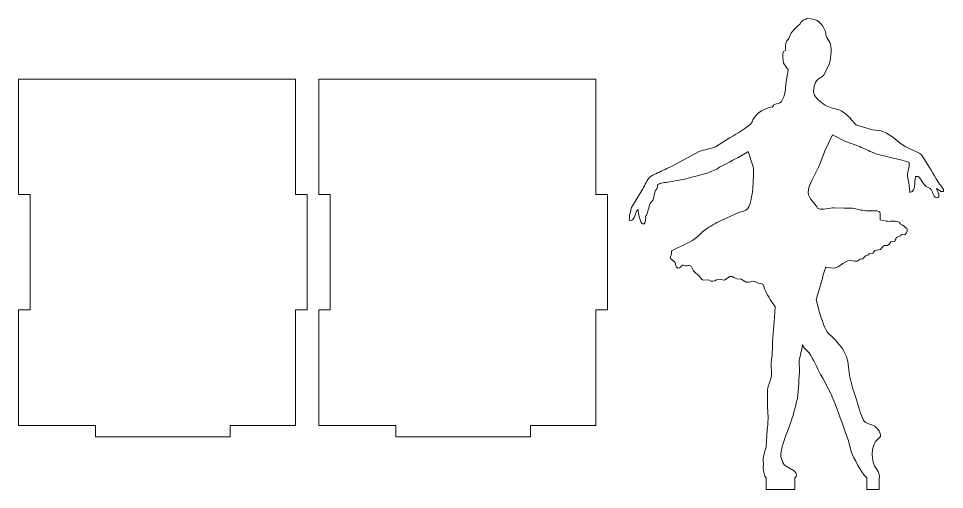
# Model space of a CAD drawing. Header units: millimetres. Extents: x -277 to 277, y -146 to 147.
# Drawn here: x 36.5 to 277.1, y -145.6 to -23.2 of the extents above; entities that cross this region are included whole.
import ezdxf

# ---------------------------------------------------------------- set-up
doc = ezdxf.new("R2010")
doc.units = ezdxf.units.MM
doc.header["$MEASUREMENT"] = 0
doc.layers.add('Camada 1', color=7, linetype='Continuous')

msp = doc.modelspace()

# ---------------------------------------------------------------- linework, layer by layer
at = {"layer": 'Camada 1', "color": 250, "lineweight": 20}
for points, knots in [([(244.9066, -115.6775), (246.357, -118.1634), (247.6785, -120.7905), (248.8008, -123.5461), (248.8008, -123.5461), (249.6169, -125.968), (251.333, -130.5604), (252.1493, -132.9823), (252.1493, -132.9823), (252.1493, -132.9823), (252.8718, -135.7923), (252.8718, -135.7923), (252.8718, -135.7923), (253.5986, -137.6551), (255.202, -140.6985), (256.8911, -142.5876), (256.8911, -142.5876), (256.8911, -142.5876), (256.8911, -145.5876), (256.8911, -145.5876), (256.8911, -145.5876), (256.8911, -145.5876), (260.1587, -145.5876), (260.1587, -145.5876), (260.1587, -145.5876), (260.1587, -145.5876), (260.1587, -142.5876), (260.1587, -142.5876), (260.1587, -142.5876), (260.2088, -142.239), (260.1785, -141.8512), (260.0581, -141.4529), (260.0581, -141.4529), (259.803, -140.6087), (259.2467, -140.0897), (258.8937, -139.4056), (258.8937, -139.4056), (258.4229, -138.4925), (258.1676, -136.237), (258.4523, -134.869), (258.4523, -134.869), (258.6132, -134.0951), (258.9582, -133.4295), (259.3756, -132.9019), (259.3756, -132.9019), (259.3756, -132.9019), (260.4596, -131.7777), (260.4596, -131.7777), (260.4596, -131.7777), (260.5588, -131.5251), (260.4283, -131.2215), (260.3391, -131.015), (260.3391, -131.015), (259.996, -130.2196), (259.6821, -129.5975), (258.9741, -129.1683), (258.9741, -129.1683), (258.0838, -128.6285), (256.6286, -128.5191), (256.0837, -127.6428), (256.0837, -127.6428), (255.4868, -126.683), (254.5016, -123.199), (254.1402, -122.0206), (254.1402, -122.0206), (253.607, -120.2826), (253.0128, -118.5607), (252.5745, -116.6811), (252.5745, -116.6811), (252.1262, -114.7584), (252.2117, -112.7116), (251.611, -111.0608), (251.611, -111.0608), (250.8934, -109.0886), (249.5888, -107.6294), (248.2387, -106.2832), (248.2387, -106.2832), (248.2387, -106.2832), (246.7131, -104.7979), (246.7131, -104.7979), (246.7131, -104.7979), (245.6768, -103.3265), (244.9342, -100.5073), (244.3445, -98.5752), (244.3445, -98.5752), (244.3445, -98.5752), (243.7424, -96.2065), (243.7424, -96.2065), (243.7424, -96.2065), (243.7424, -96.2065), (245.1475, -91.6299), (245.1475, -91.6299), (245.1475, -91.6299), (245.4425, -90.7488), (245.839, -88.3442), (246.3116, -87.7758), (246.3116, -87.7758), (249.7373, -88.7201), (249.73, -87.0163), (252.0124, -86.1298), (252.0124, -86.1298), (252.8559, -85.8022), (253.5244, -86.4478), (254.381, -86.2503), (254.381, -86.2503), (254.381, -86.2503), (255.1439, -85.7284), (255.1439, -85.7284), (255.1439, -85.7284), (255.1439, -85.7284), (255.8264, -85.608), (255.8264, -85.608), (255.8264, -85.608), (256.1694, -85.4479), (256.3043, -85.0676), (256.5891, -84.8853), (256.5891, -84.8853), (256.5891, -84.8853), (257.392, -84.6445), (257.392, -84.6445), (257.392, -84.6445), (257.392, -84.6445), (257.5527, -84.3634), (257.5527, -84.3634), (257.5527, -84.3634), (257.5527, -84.3634), (258.5162, -84.1626), (258.5162, -84.1626), (258.5162, -84.1626), (258.5162, -84.1626), (259.0379, -83.5203), (259.0379, -83.5203), (259.0379, -83.5203), (259.0379, -83.5203), (260.4431, -83.2393), (260.4431, -83.2393), (260.4431, -83.2393), (260.4431, -83.2393), (261.206, -82.2759), (261.206, -82.2759), (261.206, -82.2759), (261.4754, -82.0681), (261.8909, -82.2759), (262.2899, -82.1554), (262.2899, -82.1554), (262.7353, -82.0209), (262.8249, -81.4571), (263.1731, -81.2321), (263.1731, -81.2321), (263.1731, -81.2321), (264.1768, -81.1115), (264.1768, -81.1115), (264.1768, -81.1115), (264.3731, -80.7717), (264.4375, -80.1817), (264.7789, -79.9875), (264.7789, -79.9875), (265.3837, -79.6433), (265.4696, -79.9476), (265.9031, -79.3452), (265.9031, -79.3452), (265.9031, -79.3452), (266.7862, -79.4254), (266.7862, -79.4254), (266.7862, -79.4254), (268.297, -77.9633), (266.9246, -77.4217), (265.7022, -76.6154), (265.7022, -76.6154), (265.4684, -76.461), (265.3897, -76.1249), (265.1001, -76.0131), (265.1001, -76.0131), (264.2186, -75.6723), (263.0153, -76.024), (261.9687, -75.8525), (261.9687, -75.8525), (261.9687, -75.8525), (260.3628, -75.4911), (260.3628, -75.4911), (260.3628, -75.4911), (260.2758, -74.9988), (260.5088, -73.9711), (260.2826, -73.4838), (260.2826, -73.4838), (259.9125, -72.8867), (257.1795, -73.2793), (256.2279, -73.1225), (256.2279, -73.1225), (254.9595, -72.9136), (253.9076, -72.6442), (252.735, -72.44), (252.735, -72.44), (252.735, -72.44), (250.9685, -72.4802), (250.9685, -72.4802), (250.9685, -72.4802), (250.9685, -72.4802), (248.4395, -72.3598), (248.4395, -72.3598), (248.4395, -72.3598), (247.3541, -72.3433), (245.4095, -73.0532), (244.4248, -72.6408), (244.4248, -72.6408), (243.9916, -72.4594), (243.775, -71.8705), (243.5015, -71.5167), (243.5015, -71.5167), (242.4674, -70.1792), (241.0476, -69.2309), (241.9758, -66.8196), (241.9758, -66.8196), (242.7661, -64.7669), (243.8707, -62.9857), (244.7058, -61.0786), (244.7058, -61.0786), (244.7058, -61.0786), (246.111, -57.3852), (246.111, -57.3852), (246.111, -57.3852), (246.111, -57.3852), (248.0379, -53.4107), (248.0379, -53.4107), (248.0379, -53.4107), (248.0379, -53.4107), (251.3701, -55.1371), (251.3701, -55.1371), (251.3701, -55.1371), (251.3701, -55.1371), (254.5418, -56.3013), (254.5418, -56.3013), (254.5418, -56.3013), (255.7918, -56.8051), (257.079, -57.3912), (258.2752, -57.9071), (258.2752, -57.9071), (261.1357, -59.1407), (264.7732, -59.497), (267.7899, -60.5167), (267.7899, -60.5167), (268.1561, -61.2668), (267.6376, -62.6614), (267.5089, -63.4071), (267.5089, -63.4071), (267.3664, -64.2324), (267.6762, -65.0655), (267.7899, -65.7355), (267.7899, -65.7355), (267.7899, -65.7355), (268.111, -68.3852), (268.111, -68.3852), (268.111, -68.3852), (269.8851, -67.7866), (269.1294, -65.9555), (269.5966, -64.2904), (269.5966, -64.2904), (270.5519, -63.8615), (271.0152, -65.2021), (271.363, -65.6954), (271.363, -65.6954), (271.6287, -66.0727), (271.9731, -66.6119), (272.3666, -66.8597), (272.3666, -66.8597), (272.3666, -66.8597), (273.4103, -67.3415), (273.4103, -67.3415), (273.4103, -67.3415), (274.0725, -68.0889), (274.0268, -69.3601), (275.0162, -69.7904), (275.0162, -69.7904), (275.3585, -69.7884), (275.478, -69.7031), (275.6185, -69.5094), (275.6185, -69.5094), (275.695, -68.9203), (275.2526, -67.9105), (275.0162, -67.3815), (275.0162, -67.3815), (275.0162, -67.3815), (275.0162, -67.3415), (275.0162, -67.3415), (275.0162, -67.3415), (275.5829, -67.6233), (275.8995, -68.3277), (276.8228, -68.1444), (276.8228, -68.1444), (277.09, -67.5246), (276.1078, -66.6464), (275.8191, -66.2175), (275.8191, -66.2175), (274.609, -64.4186), (273.5498, -62.3224), (272.3666, -60.5167), (272.3666, -60.5167), (272.3666, -60.5167), (271.1622, -58.5896), (271.1622, -58.5896), (271.1622, -58.5896), (270.0626, -57.6833), (268.102, -57.2551), (266.8666, -56.4619), (266.8666, -56.4619), (265.0388, -55.2884), (263.2666, -53.4372), (261.2462, -52.6078), (261.2462, -52.6078), (260.4111, -52.2651), (259.4369, -52.344), (258.3957, -52.1261), (258.3957, -52.1261), (258.3957, -52.1261), (254.5418, -51.002), (254.5418, -51.002), (254.5418, -51.002), (253.9831, -50.7952), (253.5273, -50.1923), (253.1768, -49.7575), (253.1768, -49.7575), (252.401, -48.7956), (251.3331, -47.8307), (250.246, -47.1881), (250.246, -47.1881), (249.3119, -46.636), (248.1536, -46.6415), (247.0343, -46.1845), (247.0343, -46.1845), (245.8179, -45.6876), (244.3502, -44.5217), (243.5818, -43.5348), (243.5818, -43.5348), (242.7178, -42.4251), (243.1183, -40.4605), (243.8227, -39.3595), (243.8227, -39.3595), (244.2348, -38.7152), (245.2831, -38.5041), (245.7497, -37.8742), (245.7497, -37.8742), (245.7497, -37.8742), (247.0745, -35.2647), (247.0745, -35.2647), (247.0745, -35.2647), (247.4538, -34.3708), (247.8798, -30.9588), (247.476, -29.8449), (247.476, -29.8449), (247.2509, -29.2248), (246.8097, -28.6885), (246.5125, -28.1588), (246.5125, -28.1588), (246.26, -27.7089), (246.3229, -27.0319), (246.1512, -26.5931), (246.1512, -26.5931), (245.3674, -24.5912), (244.2867, -23.1939), (241.4541, -23.2208), (241.4541, -23.2208), (240.9994, -23.4362), (240.5821, -23.5108), (240.2094, -23.7828), (240.2094, -23.7828), (239.9549, -23.9687), (239.5961, -24.3004), (239.5672, -24.5858), (239.5672, -24.5858), (239.5672, -24.5858), (238.8445, -25.2281), (238.8445, -25.2281), (238.8445, -25.2281), (238.2141, -25.8584), (237.5591, -26.544), (237.0781, -27.3157), (237.0781, -27.3157), (237.0781, -27.3157), (236.6364, -28.3996), (236.6364, -28.3996), (236.6364, -28.3996), (236.41, -28.7384), (236.1036, -28.8289), (235.9539, -29.323), (235.9539, -29.323), (235.7788, -29.9018), (235.8222, -30.6888), (235.8335, -31.4106), (235.8335, -31.4106), (235.8335, -31.4106), (235.2714, -31.7318), (235.2714, -31.7318), (235.2714, -31.7318), (234.9865, -32.1138), (235.0927, -34.3155), (235.2714, -34.823), (235.2714, -34.823), (235.2714, -34.823), (236.476, -36.5493), (236.476, -36.5493), (236.476, -36.5493), (236.476, -36.5493), (236.1147, -38.7172), (236.1147, -38.7172), (236.1147, -38.7172), (235.6983, -40.9734), (235.8337, -43.3649), (234.6693, -44.8195), (234.6693, -44.8195), (234.2697, -45.3186), (233.5812, -45.2199), (232.943, -45.502), (232.943, -45.502), (232.639, -45.6363), (232.6257, -46.046), (232.381, -46.1845), (232.381, -46.1845), (232.381, -46.1845), (231.5379, -46.345), (231.5379, -46.345), (231.5379, -46.345), (230.6501, -46.6477), (229.7082, -47.0934), (228.9685, -47.5896), (228.9685, -47.5896), (228.3024, -48.0364), (227.696, -48.7806), (227.3225, -49.5166), (227.3225, -49.5166), (227.0952, -49.9648), (227.0017, -50.4185), (226.6401, -50.7209), (226.6401, -50.7209), (224.7873, -52.2707), (222.6235, -53.3962), (220.4978, -54.6954), (220.4978, -54.6954), (220.4978, -54.6954), (217.6072, -56.5021), (217.6072, -56.5021), (217.6072, -56.5021), (216.3267, -57.0741), (214.651, -57.2411), (213.3919, -57.7867), (213.3919, -57.7867), (213.3919, -57.7867), (206.005, -61.721), (206.005, -61.721), (206.005, -61.721), (204.6403, -62.3224), (203.3473, -62.9185), (202.0706, -63.5678), (202.0706, -63.5678), (201.5796, -63.8174), (200.9609, -63.9998), (200.5852, -64.3706), (200.5852, -64.3706), (199.7634, -65.1821), (199.3158, -66.4539), (198.6983, -67.4619), (198.6983, -67.4619), (198.6983, -67.4619), (195.7677, -72.3196), (195.7677, -72.3196), (195.7677, -72.3196), (195.596, -72.7688), (195.0759, -75.1635), (195.2458, -75.5715), (195.2458, -75.5715), (195.2458, -75.5715), (195.326, -75.6919), (195.326, -75.6919), (195.326, -75.6919), (196.8638, -75.6756), (196.5534, -73.476), (197.494, -72.8014), (197.494, -72.8014), (197.489, -73.918), (198.0154, -76.2642), (198.7385, -76.5752), (198.7385, -76.5752), (198.8829, -76.6287), (198.956, -76.5781), (199.0998, -76.535), (199.0998, -76.535), (199.4099, -76.0844), (199.5654, -75.226), (199.421, -74.648), (199.421, -74.648), (200.0483, -73.8308), (200.1071, -72.7963), (200.4647, -71.6371), (200.4647, -71.6371), (200.6487, -71.041), (201.1652, -70.8437), (201.3881, -70.3525), (201.3881, -70.3525), (201.3881, -70.3525), (201.8297, -68.3452), (201.8297, -68.3452), (201.8297, -68.3452), (202.0088, -67.7037), (202.7812, -67.234), (202.5524, -66.4181), (202.5524, -66.4181), (203.2306, -65.8162), (204.573, -65.8571), (205.6436, -65.6554), (205.6436, -65.6554), (207.6329, -65.2803), (209.4289, -65.0671), (211.1838, -64.5313), (211.1838, -64.5313), (213.3928, -63.8567), (216.1222, -63.3473), (218.0087, -62.243), (218.0087, -62.243), (219.7581, -61.2186), (221.6809, -60.3249), (223.4685, -59.2721), (223.4685, -59.2721), (223.4685, -59.2721), (225.9978, -57.8269), (225.9978, -57.8269), (225.9978, -57.8269), (225.9978, -57.8269), (226.0781, -57.7465), (226.0781, -57.7465), (226.0781, -57.7465), (226.0781, -57.7465), (227.3628, -61.721), (227.3628, -61.721), (227.3628, -61.721), (227.5751, -62.739), (227.5228, -64.3044), (227.3628, -65.3342), (227.3628, -65.3342), (227.3628, -65.3342), (227.3225, -67.4217), (227.3225, -67.4217), (227.3225, -67.4217), (227.0226, -69.247), (226.8443, -71.4119), (225.9174, -72.6408), (225.9174, -72.6408), (225.4987, -73.196), (224.3114, -73.3642), (223.6291, -73.6444), (223.6291, -73.6444), (223.6291, -73.6444), (219.0524, -75.6919), (219.0524, -75.6919), (219.0524, -75.6919), (217.6148, -76.4252), (216.1253, -77.16), (214.8773, -78.1006), (214.8773, -78.1006), (213.9622, -78.7903), (213.2598, -79.7185), (212.3079, -80.389), (212.3079, -80.389), (210.4444, -81.7015), (208.2587, -82.528), (206.1254, -83.6007), (206.1254, -83.6007), (206.1254, -83.6007), (206.1655, -84.4436), (206.1655, -84.4436), (206.1655, -84.4436), (206.0734, -84.7951), (205.7064, -85.2426), (206.005, -85.6882), (206.005, -85.6882), (206.005, -85.6882), (207.0488, -86.4911), (207.0488, -86.4911), (207.0488, -86.4911), (207.3629, -87.0795), (207.1659, -87.8715), (207.8517, -88.0569), (207.8517, -88.0569), (208.3444, -88.19), (208.7653, -87.4438), (209.0962, -87.2942), (209.0962, -87.2942), (209.3616, -87.1427), (209.6238, -87.5487), (210.14, -87.4546), (210.14, -87.4546), (210.5821, -87.3742), (210.9107, -87.3051), (211.2641, -87.5751), (211.2641, -87.5751), (211.2641, -87.5751), (211.9064, -88.7794), (211.9064, -88.7794), (211.9064, -88.7794), (211.9064, -88.7794), (213.5123, -90.3052), (213.5123, -90.3052), (213.5123, -90.3052), (213.7712, -90.5966), (213.9178, -91.0405), (214.3553, -91.148), (214.3553, -91.148), (214.3553, -91.148), (215.8006, -91.0679), (215.8006, -91.0679), (215.8006, -91.0679), (215.8006, -91.0679), (216.3626, -91.4692), (216.3626, -91.4692), (216.3626, -91.4692), (217.1922, -91.6788), (217.6928, -91.0574), (218.3299, -90.9474), (218.3299, -90.9474), (218.3299, -90.9474), (219.9356, -91.148), (219.9356, -91.148), (219.9356, -91.148), (219.9356, -91.148), (221.3006, -90.2247), (221.3006, -90.2247), (221.3006, -90.2247), (221.3006, -90.2247), (221.3809, -90.2247), (221.3809, -90.2247), (221.3809, -90.2247), (222.1507, -90.1401), (222.5578, -90.7152), (223.1073, -90.8671), (223.1073, -90.8671), (223.1073, -90.8671), (224.2312, -90.9073), (224.2312, -90.9073), (224.2312, -90.9073), (224.2312, -90.9073), (225.5962, -91.6701), (225.5962, -91.6701), (225.5962, -91.6701), (226.3117, -91.8501), (227.1891, -91.3085), (227.8043, -91.5094), (227.8043, -91.5094), (227.8043, -91.5094), (228.4868, -91.9109), (228.4868, -91.9109), (228.4868, -91.9109), (228.4868, -91.9109), (229.932, -92.1919), (229.932, -92.1919), (229.932, -92.1919), (230.368, -93.8679), (231.3081, -95.3669), (232.1402, -96.7284), (232.1402, -96.7284), (232.1402, -96.7284), (233.0635, -98.1334), (233.0635, -98.1334), (233.0635, -98.1334), (233.0635, -98.1334), (232.9028, -100.9036), (232.9028, -100.9036), (232.9028, -100.9036), (232.9028, -100.9036), (232.381, -107.1663), (232.381, -107.1663), (232.381, -107.1663), (232.4596, -108.7909), (232.3435, -110.991), (232.1001, -112.5459), (232.1001, -112.5459), (231.8981, -113.8347), (232.3361, -115.1639), (232.0599, -116.4002), (232.0599, -116.4002), (231.7942, -117.5884), (231.3065, -118.4098), (231.0964, -119.7323), (231.0964, -119.7323), (231.0964, -119.7323), (231.0964, -123.0644), (231.0964, -123.0644), (231.0964, -123.0644), (231.0964, -123.0644), (231.0964, -124.4696), (231.0964, -124.4696), (231.0964, -124.4696), (231.3754, -126.2383), (231.2795, -128.4192), (231.016, -130.09), (231.016, -130.09), (231.016, -130.09), (230.735, -134.466), (230.735, -134.466), (230.735, -134.466), (230.4159, -136.2573), (229.802, -136.8843), (230.0927, -138.9221), (230.0927, -138.9221), (230.0927, -138.9221), (229.9722, -140.0864), (229.9722, -140.0864), (229.9722, -140.0864), (230.1009, -140.8991), (230.2387, -142.0784), (230.7699, -142.5876), (230.7699, -142.5876), (230.7699, -142.5876), (230.7699, -145.5876), (230.7699, -145.5876), (230.7699, -145.5876), (230.7699, -145.5876), (238.1875, -145.5876), (238.1875, -145.5876), (238.1875, -145.5876), (238.1875, -145.5876), (238.1875, -142.5876), (238.1875, -142.5876), (238.1875, -142.5876), (238.3552, -142.4874), (238.4728, -142.3761), (238.5233, -142.2543), (238.5233, -142.2543), (238.959, -141.2044), (237.8613, -140.6319), (237.2787, -140.2869), (237.2787, -140.2869), (237.2787, -140.2869), (235.7533, -139.4842), (235.7533, -139.4842), (235.7533, -139.4842), (235.3113, -139.1634), (234.3677, -137.18), (234.5489, -136.2323), (234.5489, -136.2323), (235.022, -133.7557), (235.7872, -131.8186), (236.5962, -129.7287), (236.5962, -129.7287), (237.4476, -127.5299), (238.0872, -125.2057), (238.6839, -122.8234), (238.6839, -122.8234), (239.253, -120.5512), (239.2005, -117.667), (239.4066, -115.1556), (239.4066, -115.1556), (239.4066, -115.1556), (239.3664, -112.0644), (239.3664, -112.0644), (239.3664, -112.0644), (239.5977, -110.623), (240.011, -109.3288), (240.2094, -108.0096), (240.2094, -108.0096), (240.2094, -108.0096), (240.2496, -108.0096), (240.2496, -108.0096), (240.2496, -108.0096), (240.3602, -108.9378), (241.4671, -109.4295), (241.9356, -110.0971), (241.9356, -110.0971), (243.1105, -111.7702), (243.881, -113.9198), (244.9066, -115.6775)], [0, 0, 0, 0, 0.00518135, 0.00518135, 0.00518135, 0.00518135, 0.01036269, 0.01036269, 0.01036269, 0.01036269, 0.01554404, 0.01554404, 0.01554404, 0.01554404, 0.02072539, 0.02072539, 0.02072539, 0.02072539, 0.02590674, 0.02590674, 0.02590674, 0.02590674, 0.03108808, 0.03108808, 0.03108808, 0.03108808, 0.03626943, 0.03626943, 0.03626943, 0.03626943, 0.04145078, 0.04145078, 0.04145078, 0.04145078, 0.04663212, 0.04663212, 0.04663212, 0.04663212, 0.05181347, 0.05181347, 0.05181347, 0.05181347, 0.05699482, 0.05699482, 0.05699482, 0.05699482, 0.06217617, 0.06217617, 0.06217617, 0.06217617, 0.06735751, 0.06735751, 0.06735751, 0.06735751, 0.07253886, 0.07253886, 0.07253886, 0.07253886, 0.07772021, 0.07772021, 0.07772021, 0.07772021, 0.08290155, 0.08290155, 0.08290155, 0.08290155, 0.0880829, 0.0880829, 0.0880829, 0.0880829, 0.09326425, 0.09326425, 0.09326425, 0.09326425, 0.0984456, 0.0984456, 0.0984456, 0.0984456, 0.10362694, 0.10362694, 0.10362694, 0.10362694, 0.10880829, 0.10880829, 0.10880829, 0.10880829, 0.11398964, 0.11398964, 0.11398964, 0.11398964, 0.11917098, 0.11917098, 0.11917098, 0.11917098, 0.12435233, 0.12435233, 0.12435233, 0.12435233, 0.12953368, 0.12953368, 0.12953368, 0.12953368, 0.13471503, 0.13471503, 0.13471503, 0.13471503, 0.13989637, 0.13989637, 0.13989637, 0.13989637, 0.14507772, 0.14507772, 0.14507772, 0.14507772, 0.15025907, 0.15025907, 0.15025907, 0.15025907, 0.15544041, 0.15544041, 0.15544041, 0.15544041, 0.16062176, 0.16062176, 0.16062176, 0.16062176, 0.16580311, 0.16580311, 0.16580311, 0.16580311, 0.17098446, 0.17098446, 0.17098446, 0.17098446, 0.1761658, 0.1761658, 0.1761658, 0.1761658, 0.18134715, 0.18134715, 0.18134715, 0.18134715, 0.1865285, 0.1865285, 0.1865285, 0.1865285, 0.19170984, 0.19170984, 0.19170984, 0.19170984, 0.19689119, 0.19689119, 0.19689119, 0.19689119, 0.20207254, 0.20207254, 0.20207254, 0.20207254, 0.20725389, 0.20725389, 0.20725389, 0.20725389, 0.21243523, 0.21243523, 0.21243523, 0.21243523, 0.21761658, 0.21761658, 0.21761658, 0.21761658, 0.22279793, 0.22279793, 0.22279793, 0.22279793, 0.22797927, 0.22797927, 0.22797927, 0.22797927, 0.23316062, 0.23316062, 0.23316062, 0.23316062, 0.23834197, 0.23834197, 0.23834197, 0.23834197, 0.24352332, 0.24352332, 0.24352332, 0.24352332, 0.24870466, 0.24870466, 0.24870466, 0.24870466, 0.25388601, 0.25388601, 0.25388601, 0.25388601, 0.25906736, 0.25906736, 0.25906736, 0.25906736, 0.2642487, 0.2642487, 0.2642487, 0.2642487, 0.26943005, 0.26943005, 0.26943005, 0.26943005, 0.2746114, 0.2746114, 0.2746114, 0.2746114, 0.27979275, 0.27979275, 0.27979275, 0.27979275, 0.28497409, 0.28497409, 0.28497409, 0.28497409, 0.29015544, 0.29015544, 0.29015544, 0.29015544, 0.29533679, 0.29533679, 0.29533679, 0.29533679, 0.30051813, 0.30051813, 0.30051813, 0.30051813, 0.30569948, 0.30569948, 0.30569948, 0.30569948, 0.31088083, 0.31088083, 0.31088083, 0.31088083, 0.31606218, 0.31606218, 0.31606218, 0.31606218, 0.32124352, 0.32124352, 0.32124352, 0.32124352, 0.32642487, 0.32642487, 0.32642487, 0.32642487, 0.33160622, 0.33160622, 0.33160622, 0.33160622, 0.33678756, 0.33678756, 0.33678756, 0.33678756, 0.34196891, 0.34196891, 0.34196891, 0.34196891, 0.34715026, 0.34715026, 0.34715026, 0.34715026, 0.35233161, 0.35233161, 0.35233161, 0.35233161, 0.35751295, 0.35751295, 0.35751295, 0.35751295, 0.3626943, 0.3626943, 0.3626943, 0.3626943, 0.36787565, 0.36787565, 0.36787565, 0.36787565, 0.37305699, 0.37305699, 0.37305699, 0.37305699, 0.37823834, 0.37823834, 0.37823834, 0.37823834, 0.38341969, 0.38341969, 0.38341969, 0.38341969, 0.38860104, 0.38860104, 0.38860104, 0.38860104, 0.39378238, 0.39378238, 0.39378238, 0.39378238, 0.39896373, 0.39896373, 0.39896373, 0.39896373, 0.40414508, 0.40414508, 0.40414508, 0.40414508, 0.40932642, 0.40932642, 0.40932642, 0.40932642, 0.41450777, 0.41450777, 0.41450777, 0.41450777, 0.41968912, 0.41968912, 0.41968912, 0.41968912, 0.42487047, 0.42487047, 0.42487047, 0.42487047, 0.43005181, 0.43005181, 0.43005181, 0.43005181, 0.43523316, 0.43523316, 0.43523316, 0.43523316, 0.44041451, 0.44041451, 0.44041451, 0.44041451, 0.44559585, 0.44559585, 0.44559585, 0.44559585, 0.4507772, 0.4507772, 0.4507772, 0.4507772, 0.45595855, 0.45595855, 0.45595855, 0.45595855, 0.4611399, 0.4611399, 0.4611399, 0.4611399, 0.46632124, 0.46632124, 0.46632124, 0.46632124, 0.47150259, 0.47150259, 0.47150259, 0.47150259, 0.47668394, 0.47668394, 0.47668394, 0.47668394, 0.48186528, 0.48186528, 0.48186528, 0.48186528, 0.48704663, 0.48704663, 0.48704663, 0.48704663, 0.49222798, 0.49222798, 0.49222798, 0.49222798, 0.49740933, 0.49740933, 0.49740933, 0.49740933, 0.50259067, 0.50259067, 0.50259067, 0.50259067, 0.50777202, 0.50777202, 0.50777202, 0.50777202, 0.51295337, 0.51295337, 0.51295337, 0.51295337, 0.51813472, 0.51813472, 0.51813472, 0.51813472, 0.52331606, 0.52331606, 0.52331606, 0.52331606, 0.52849741, 0.52849741, 0.52849741, 0.52849741, 0.53367876, 0.53367876, 0.53367876, 0.53367876, 0.5388601, 0.5388601, 0.5388601, 0.5388601, 0.54404145, 0.54404145, 0.54404145, 0.54404145, 0.5492228, 0.5492228, 0.5492228, 0.5492228, 0.55440415, 0.55440415, 0.55440415, 0.55440415, 0.55958549, 0.55958549, 0.55958549, 0.55958549, 0.56476684, 0.56476684, 0.56476684, 0.56476684, 0.56994819, 0.56994819, 0.56994819, 0.56994819, 0.57512953, 0.57512953, 0.57512953, 0.57512953, 0.58031088, 0.58031088, 0.58031088, 0.58031088, 0.58549223, 0.58549223, 0.58549223, 0.58549223, 0.59067358, 0.59067358, 0.59067358, 0.59067358, 0.59585492, 0.59585492, 0.59585492, 0.59585492, 0.60103627, 0.60103627, 0.60103627, 0.60103627, 0.60621762, 0.60621762, 0.60621762, 0.60621762, 0.61139896, 0.61139896, 0.61139896, 0.61139896, 0.61658031, 0.61658031, 0.61658031, 0.61658031, 0.62176166, 0.62176166, 0.62176166, 0.62176166, 0.62694301, 0.62694301, 0.62694301, 0.62694301, 0.63212435, 0.63212435, 0.63212435, 0.63212435, 0.6373057, 0.6373057, 0.6373057, 0.6373057, 0.64248705, 0.64248705, 0.64248705, 0.64248705, 0.64766839, 0.64766839, 0.64766839, 0.64766839, 0.65284974, 0.65284974, 0.65284974, 0.65284974, 0.65803109, 0.65803109, 0.65803109, 0.65803109, 0.66321244, 0.66321244, 0.66321244, 0.66321244, 0.66839378, 0.66839378, 0.66839378, 0.66839378, 0.67357513, 0.67357513, 0.67357513, 0.67357513, 0.67875648, 0.67875648, 0.67875648, 0.67875648, 0.68393782, 0.68393782, 0.68393782, 0.68393782, 0.68911917, 0.68911917, 0.68911917, 0.68911917, 0.69430052, 0.69430052, 0.69430052, 0.69430052, 0.69948187, 0.69948187, 0.69948187, 0.69948187, 0.70466321, 0.70466321, 0.70466321, 0.70466321, 0.70984456, 0.70984456, 0.70984456, 0.70984456, 0.71502591, 0.71502591, 0.71502591, 0.71502591, 0.72020725, 0.72020725, 0.72020725, 0.72020725, 0.7253886, 0.7253886, 0.7253886, 0.7253886, 0.73056995, 0.73056995, 0.73056995, 0.73056995, 0.7357513, 0.7357513, 0.7357513, 0.7357513, 0.74093264, 0.74093264, 0.74093264, 0.74093264, 0.74611399, 0.74611399, 0.74611399, 0.74611399, 0.75129534, 0.75129534, 0.75129534, 0.75129534, 0.75647668, 0.75647668, 0.75647668, 0.75647668, 0.76165803, 0.76165803, 0.76165803, 0.76165803, 0.76683938, 0.76683938, 0.76683938, 0.76683938, 0.77202073, 0.77202073, 0.77202073, 0.77202073, 0.77720207, 0.77720207, 0.77720207, 0.77720207, 0.78238342, 0.78238342, 0.78238342, 0.78238342, 0.78756477, 0.78756477, 0.78756477, 0.78756477, 0.79274611, 0.79274611, 0.79274611, 0.79274611, 0.79792746, 0.79792746, 0.79792746, 0.79792746, 0.80310881, 0.80310881, 0.80310881, 0.80310881, 0.80829016, 0.80829016, 0.80829016, 0.80829016, 0.8134715, 0.8134715, 0.8134715, 0.8134715, 0.81865285, 0.81865285, 0.81865285, 0.81865285, 0.8238342, 0.8238342, 0.8238342, 0.8238342, 0.82901554, 0.82901554, 0.82901554, 0.82901554, 0.83419689, 0.83419689, 0.83419689, 0.83419689, 0.83937824, 0.83937824, 0.83937824, 0.83937824, 0.84455959, 0.84455959, 0.84455959, 0.84455959, 0.84974093, 0.84974093, 0.84974093, 0.84974093, 0.85492228, 0.85492228, 0.85492228, 0.85492228, 0.86010363, 0.86010363, 0.86010363, 0.86010363, 0.86528497, 0.86528497, 0.86528497, 0.86528497, 0.87046632, 0.87046632, 0.87046632, 0.87046632, 0.87564767, 0.87564767, 0.87564767, 0.87564767, 0.88082902, 0.88082902, 0.88082902, 0.88082902, 0.88601036, 0.88601036, 0.88601036, 0.88601036, 0.89119171, 0.89119171, 0.89119171, 0.89119171, 0.89637306, 0.89637306, 0.89637306, 0.89637306, 0.9015544, 0.9015544, 0.9015544, 0.9015544, 0.90673575, 0.90673575, 0.90673575, 0.90673575, 0.9119171, 0.9119171, 0.9119171, 0.9119171, 0.91709845, 0.91709845, 0.91709845, 0.91709845, 0.92227979, 0.92227979, 0.92227979, 0.92227979, 0.92746114, 0.92746114, 0.92746114, 0.92746114, 0.93264249, 0.93264249, 0.93264249, 0.93264249, 0.93782383, 0.93782383, 0.93782383, 0.93782383, 0.94300518, 0.94300518, 0.94300518, 0.94300518, 0.94818653, 0.94818653, 0.94818653, 0.94818653, 0.95336788, 0.95336788, 0.95336788, 0.95336788, 0.95854922, 0.95854922, 0.95854922, 0.95854922, 0.96373057, 0.96373057, 0.96373057, 0.96373057, 0.96891192, 0.96891192, 0.96891192, 0.96891192, 0.97409326, 0.97409326, 0.97409326, 0.97409326, 0.97927461, 0.97927461, 0.97927461, 0.97927461, 0.98445596, 0.98445596, 0.98445596, 0.98445596, 0.98963731, 0.98963731, 0.98963731, 0.98963731, 1, 1, 1, 1]), ([(108.5214, -128.9185), (108.5214, -128.9185), (108.5214, -98.9185), (108.5214, -98.9185), (108.5214, -98.9185), (108.5214, -98.9185), (111.5214, -98.9185), (111.5214, -98.9185), (111.5214, -98.9185), (111.5214, -98.9185), (111.5214, -68.9185), (111.5214, -68.9185), (111.5214, -68.9185), (111.5214, -68.9185), (108.5214, -68.9185), (108.5214, -68.9185), (108.5214, -68.9185), (108.5214, -68.9185), (108.5214, -38.9185), (108.5214, -38.9185), (108.5214, -38.9185), (108.5214, -38.9185), (36.5214, -38.9185), (36.5214, -38.9185), (36.5214, -38.9185), (36.5214, -38.9185), (36.5214, -68.9185), (36.5214, -68.9185), (36.5214, -68.9185), (36.5214, -68.9185), (39.5214, -68.9185), (39.5214, -68.9185), (39.5214, -68.9185), (39.5214, -68.9185), (39.5214, -98.9185), (39.5214, -98.9185), (39.5214, -98.9185), (39.5214, -98.9185), (36.5214, -98.9185), (36.5214, -98.9185), (36.5214, -98.9185), (36.5214, -98.9185), (36.5214, -128.9185), (36.5214, -128.9185), (36.5214, -128.9185), (36.5214, -128.9185), (56.5214, -128.9185), (56.5214, -128.9185), (56.5214, -128.9185), (56.5214, -128.9185), (56.5214, -131.9185), (56.5214, -131.9185), (56.5214, -131.9185), (56.5214, -131.9185), (91.5214, -131.9185), (91.5214, -131.9185), (91.5214, -131.9185), (91.5214, -131.9185), (91.5214, -128.9185), (91.5214, -128.9185), (91.5214, -128.9185), (91.5214, -128.9185), (108.5214, -128.9185), (108.5214, -128.9185)], [0, 0, 0, 0, 0.05882353, 0.05882353, 0.05882353, 0.05882353, 0.11764706, 0.11764706, 0.11764706, 0.11764706, 0.17647059, 0.17647059, 0.17647059, 0.17647059, 0.23529412, 0.23529412, 0.23529412, 0.23529412, 0.29411765, 0.29411765, 0.29411765, 0.29411765, 0.35294118, 0.35294118, 0.35294118, 0.35294118, 0.41176471, 0.41176471, 0.41176471, 0.41176471, 0.47058824, 0.47058824, 0.47058824, 0.47058824, 0.52941176, 0.52941176, 0.52941176, 0.52941176, 0.58823529, 0.58823529, 0.58823529, 0.58823529, 0.64705882, 0.64705882, 0.64705882, 0.64705882, 0.70588235, 0.70588235, 0.70588235, 0.70588235, 0.76470588, 0.76470588, 0.76470588, 0.76470588, 0.82352941, 0.82352941, 0.82352941, 0.82352941, 0.88235294, 0.88235294, 0.88235294, 0.88235294, 1, 1, 1, 1]), ([(186.5214, -128.9185), (186.5214, -128.9185), (186.5214, -98.9185), (186.5214, -98.9185), (186.5214, -98.9185), (186.5214, -98.9185), (189.5214, -98.9185), (189.5214, -98.9185), (189.5214, -98.9185), (189.5214, -98.9185), (189.5214, -68.9185), (189.5214, -68.9185), (189.5214, -68.9185), (189.5214, -68.9185), (186.5214, -68.9185), (186.5214, -68.9185), (186.5214, -68.9185), (186.5214, -68.9185), (186.5214, -38.9185), (186.5214, -38.9185), (186.5214, -38.9185), (186.5214, -38.9185), (114.5214, -38.9185), (114.5214, -38.9185), (114.5214, -38.9185), (114.5214, -38.9185), (114.5214, -68.9185), (114.5214, -68.9185), (114.5214, -68.9185), (114.5214, -68.9185), (117.5214, -68.9185), (117.5214, -68.9185), (117.5214, -68.9185), (117.5214, -68.9185), (117.5214, -98.9185), (117.5214, -98.9185), (117.5214, -98.9185), (117.5214, -98.9185), (114.5214, -98.9185), (114.5214, -98.9185), (114.5214, -98.9185), (114.5214, -98.9185), (114.5214, -128.9185), (114.5214, -128.9185), (114.5214, -128.9185), (114.5214, -128.9185), (134.5214, -128.9185), (134.5214, -128.9185), (134.5214, -128.9185), (134.5214, -128.9185), (134.5214, -131.9185), (134.5214, -131.9185), (134.5214, -131.9185), (134.5214, -131.9185), (169.5214, -131.9185), (169.5214, -131.9185), (169.5214, -131.9185), (169.5214, -131.9185), (169.5214, -128.9185), (169.5214, -128.9185), (169.5214, -128.9185), (169.5214, -128.9185), (186.5214, -128.9185), (186.5214, -128.9185)], [0, 0, 0, 0, 0.05882353, 0.05882353, 0.05882353, 0.05882353, 0.11764706, 0.11764706, 0.11764706, 0.11764706, 0.17647059, 0.17647059, 0.17647059, 0.17647059, 0.23529412, 0.23529412, 0.23529412, 0.23529412, 0.29411765, 0.29411765, 0.29411765, 0.29411765, 0.35294118, 0.35294118, 0.35294118, 0.35294118, 0.41176471, 0.41176471, 0.41176471, 0.41176471, 0.47058824, 0.47058824, 0.47058824, 0.47058824, 0.52941176, 0.52941176, 0.52941176, 0.52941176, 0.58823529, 0.58823529, 0.58823529, 0.58823529, 0.64705882, 0.64705882, 0.64705882, 0.64705882, 0.70588235, 0.70588235, 0.70588235, 0.70588235, 0.76470588, 0.76470588, 0.76470588, 0.76470588, 0.82352941, 0.82352941, 0.82352941, 0.82352941, 0.88235294, 0.88235294, 0.88235294, 0.88235294, 1, 1, 1, 1])]:
    msp.add_open_spline(points, degree=3, knots=knots, dxfattribs=at)

doc.saveas('drawing.dxf')
